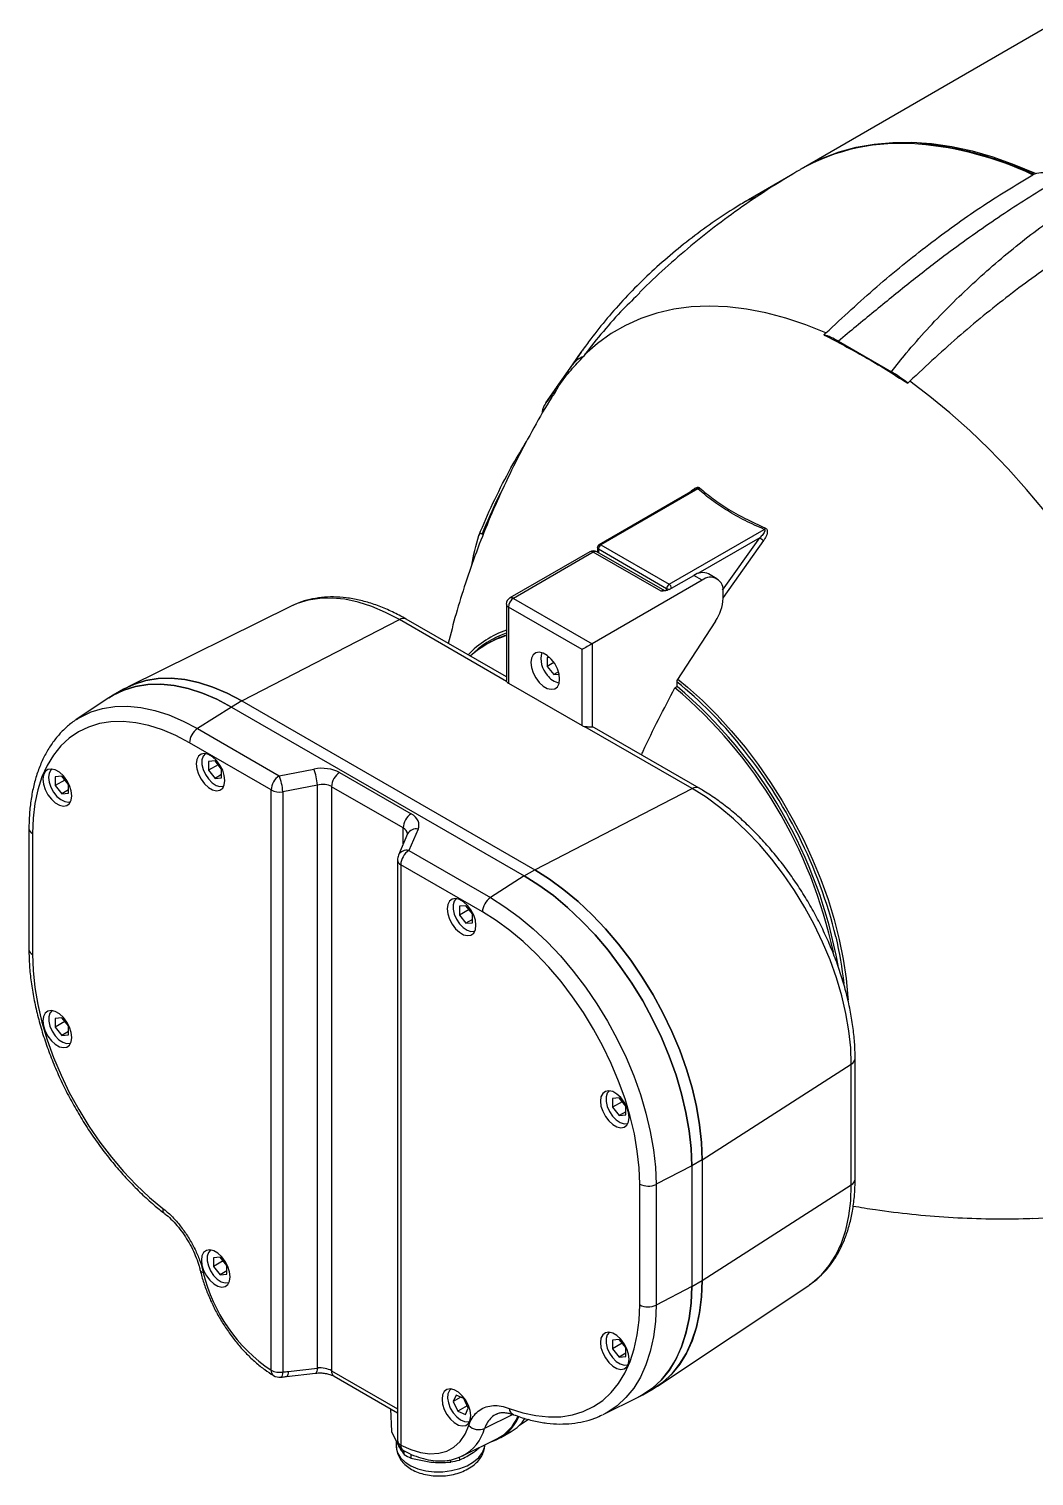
# Model space of a CAD drawing. Extents: x 6 to 132, y 2 to 97.
# Drawn here: x 5.57 to 15.97, y 5.62 to 20.6 of the extents above; entities that cross this region are included whole.
import ezdxf

# ---------------------------------------------------------------- set-up
doc = ezdxf.new("R2010")
doc.units = 0
doc.header["$MEASUREMENT"] = 0
doc.layers.add('OBJECT', color=7, linetype='CONTINUOUS')

msp = doc.modelspace()

# ---------------------------------------------------------------- linework, layer by layer
at = {"layer": 'OBJECT'}
for p, q in [((32.634, 30.159), (13.583, 19.161)), ((13.473, 19.094), (13.015, 18.83)), ((15.956, 19.088), (15.956, 19.088)), ((13.797, 17.431), (13.817, 17.45)), ((13.797, 17.429), (13.797, 17.431)), ((11.283, 17.251), (11.026, 16.887)), ((11.193, 17.119), (11.283, 17.251)), ((11.283, 17.251), (11.293, 17.266)), ((13.945, 17.365), (14.494, 17.048)), ((10.918, 16.728), (11.193, 17.119)), ((11.32, 17.227), (11.306, 17.208)), ((11.306, 17.208), (11.308, 17.207)), ((11.32, 17.227), (11.308, 17.207)), ((14.683, 16.95), (14.663, 16.929)), ((14.683, 16.95), (14.663, 16.931)), ((14.663, 16.931), (14.663, 16.929)), ((10.982, 16.818), (10.918, 16.728)), ((11.029, 16.885), (10.982, 16.818)), ((12.458, 15.828), (11.469, 15.257)), ((12.492, 15.836), (11.487, 15.256)), ((10.258, 15.369), (10.27, 15.363)), ((12.193, 14.848), (13.178, 15.417)), ((13.134, 15.331), (12.492, 14.961)), ((12.747, 14.789), (13.134, 15.331)), ((13.171, 15.301), (12.752, 14.713)), ((11.373, 15.184), (10.546, 14.707)), ((11.409, 15.181), (10.582, 14.703)), ((12.111, 14.776), (11.409, 15.181)), ((12.148, 14.779), (11.446, 15.184)), ((11.451, 15.226), (11.451, 15.182)), ((12.167, 14.803), (11.461, 15.211)), ((11.461, 15.211), (11.461, 15.175)), ((11.487, 15.256), (12.193, 14.848)), ((12.535, 14.891), (11.396, 14.233)), ((12.195, 14.794), (12.449, 14.941)), ((12.535, 14.891), (12.449, 14.941)), ((12.688, 14.906), (12.602, 14.956)), ((10.582, 14.703), (11.396, 14.233)), ((12.167, 14.784), (12.167, 14.803)), ((12.752, 14.703), (12.752, 14.766)), ((8.281, 14.622), (6.594, 13.787)), ((8.296, 14.629), (8.281, 14.622)), ((10.509, 14.643), (10.509, 13.853)), ((11.292, 14.173), (10.53, 14.613)), ((10.53, 14.613), (10.53, 13.825)), ((7.772, 13.641), (9.402, 14.483)), ((10.512, 13.841), (9.402, 14.483)), ((10.509, 13.889), (9.473, 14.487)), ((12.674, 14.466), (12.275, 13.854)), ((10.327, 14.241), (10.305, 14.228)), ((11.396, 14.233), (11.396, 13.369)), ((10.956, 14.092), (10.933, 14.09)), ((10.933, 14.09), (10.933, 13.999)), ((11.292, 13.385), (11.292, 14.173)), ((11.001, 14.038), (10.933, 13.999)), ((10.933, 13.999), (11.001, 13.914)), ((11.048, 13.941), (11.001, 13.914)), ((10.512, 13.841), (10.509, 13.853)), ((10.53, 13.825), (11.292, 13.385)), ((11.001, 13.914), (11.054, 13.919)), ((12.254, 13.777), (12.275, 13.79)), ((12.275, 13.854), (12.275, 13.79)), ((6.395, 13.672), (6.057, 13.447)), ((6.548, 13.762), (6.439, 13.699)), ((7.772, 13.641), (7.664, 13.578)), ((7.772, 13.641), (10.803, 11.891)), ((7.664, 13.578), (7.313, 13.354)), ((7.664, 13.578), (10.695, 11.829)), ((6.057, 13.447), (6.075, 13.458)), ((7.313, 13.354), (8.158, 12.867)), ((12.433, 12.733), (11.322, 13.374)), ((12.503, 12.737), (11.421, 13.362)), ((8.076, 12.719), (7.231, 13.207)), ((7.494, 13.021), (7.425, 13.015)), ((7.425, 13.015), (7.425, 12.924)), ((7.525, 12.981), (7.425, 12.924)), ((7.425, 12.924), (7.494, 12.839)), ((7.562, 12.936), (7.494, 13.021)), ((7.562, 12.845), (7.562, 12.936)), ((8.158, 12.867), (8.517, 12.936)), ((8.783, 12.901), (9.524, 12.473)), ((5.908, 12.861), (5.84, 12.855)), ((5.84, 12.855), (5.84, 12.764)), ((5.94, 12.822), (5.84, 12.764)), ((5.84, 12.764), (5.908, 12.679)), ((5.976, 12.776), (5.908, 12.861)), ((5.976, 12.685), (5.976, 12.776)), ((7.562, 12.878), (7.494, 12.839)), ((7.494, 12.839), (7.562, 12.845)), ((8.553, 12.77), (8.194, 12.701)), ((8.553, 6.735), (8.553, 12.77)), ((9.442, 12.326), (8.701, 12.753)), ((8.701, 12.753), (8.701, 6.706)), ((5.976, 12.719), (5.908, 12.679)), ((5.908, 12.679), (5.976, 12.685)), ((5.976, 12.594), (6.001, 12.601)), ((8.076, 6.712), (8.076, 12.719)), ((8.194, 12.701), (8.194, 6.694)), ((10.803, 11.891), (12.433, 12.733)), ((5.568, 12.318), (5.568, 11.068)), ((9.442, 12.16), (9.442, 12.326)), ((9.595, 12.313), (9.499, 12.092)), ((5.604, 12.268), (5.604, 11.018)), ((9.487, 12.265), (9.391, 12.044)), ((9.487, 12.265), (9.487, 12.265)), ((9.381, 11.995), (9.381, 5.988)), ((9.499, 12.092), (10.344, 11.605)), ((9.417, 11.945), (9.417, 5.938)), ((10.262, 11.457), (9.417, 11.945)), ((10.695, 11.829), (10.803, 11.891)), ((10.695, 11.829), (10.344, 11.605)), ((10.091, 11.521), (10.023, 11.515)), ((10.023, 11.515), (10.023, 11.424)), ((10.123, 11.482), (10.023, 11.424)), ((10.023, 11.424), (10.091, 11.339)), ((10.16, 11.436), (10.091, 11.521)), ((10.16, 11.345), (10.16, 11.436)), ((10.16, 11.379), (10.091, 11.339)), ((10.091, 11.339), (10.16, 11.345)), ((5.908, 10.361), (5.84, 10.355)), ((5.84, 10.355), (5.84, 10.264)), ((5.976, 10.276), (5.908, 10.361)), ((5.94, 10.322), (5.84, 10.264)), ((5.84, 10.264), (5.908, 10.179)), ((5.976, 10.219), (5.908, 10.179)), ((5.976, 10.185), (5.976, 10.276)), ((5.908, 10.179), (5.976, 10.185)), ((14.118, 8.69), (14.118, 9.94)), ((12.535, 8.891), (14.079, 9.881)), ((14.079, 8.631), (14.079, 9.881)), ((11.677, 9.531), (11.609, 9.525)), ((11.609, 9.525), (11.609, 9.434)), ((11.709, 9.491), (11.609, 9.434)), ((11.745, 9.446), (11.677, 9.531)), ((11.745, 9.355), (11.745, 9.446)), ((11.609, 9.434), (11.677, 9.349)), ((11.745, 9.388), (11.677, 9.349)), ((11.677, 9.349), (11.745, 9.355)), ((12.535, 8.891), (12.427, 8.829)), ((12.535, 8.891), (12.535, 7.641)), ((12.427, 8.829), (12.058, 8.637)), ((12.427, 8.829), (12.427, 7.579)), ((11.889, 7.389), (11.889, 8.639)), ((12.058, 8.637), (12.058, 7.387)), ((12.535, 7.641), (14.079, 8.631)), ((7.548, 7.882), (7.479, 7.876)), ((7.479, 7.876), (7.479, 7.785)), ((7.579, 7.843), (7.479, 7.785)), ((7.616, 7.798), (7.548, 7.882)), ((7.616, 7.707), (7.616, 7.798)), ((7.479, 7.785), (7.548, 7.701)), ((7.616, 7.74), (7.548, 7.701)), ((7.548, 7.701), (7.616, 7.707)), ((12.427, 7.579), (12.535, 7.641)), ((12.427, 7.579), (12.058, 7.387)), ((12.072, 6.547), (13.639, 7.591)), ((13.639, 7.591), (13.647, 7.596)), ((11.677, 7.031), (11.609, 7.025)), ((11.609, 7.025), (11.609, 6.934)), ((11.709, 6.991), (11.609, 6.934)), ((11.609, 6.934), (11.677, 6.849)), ((11.745, 6.946), (11.677, 7.031)), ((11.745, 6.855), (11.745, 6.946)), ((11.745, 6.888), (11.677, 6.849)), ((11.677, 6.849), (11.745, 6.855)), ((8.234, 6.647), (8.535, 6.682)), ((8.252, 6.7), (8.553, 6.735)), ((8.701, 6.706), (9.381, 6.313)), ((8.726, 6.65), (9.381, 6.272)), ((9.989, 6.454), (9.959, 6.387)), ((10.068, 6.421), (9.989, 6.454)), ((11.92, 6.457), (12.028, 6.52)), ((9.311, 6.313), (9.321, 6.078)), ((10.038, 6.433), (9.959, 6.387)), ((9.959, 6.387), (10.007, 6.288)), ((10.104, 6.344), (10.007, 6.288)), ((10.115, 6.321), (10.068, 6.421)), ((10.085, 6.254), (10.115, 6.321)), ((11.51, 6.253), (11.873, 6.433)), ((10.007, 6.288), (10.085, 6.254)), ((10.575, 6.255), (10.284, 6.108)), ((10.644, 6.142), (10.737, 6.204)), ((9.321, 6.078), (9.388, 5.938)), ((10.055, 5.826), (10.418, 6.005)), ((10.451, 6.015), (10.559, 6.077)), ((9.367, 5.982), (9.37, 5.918)), ((9.452, 5.839), (9.45, 5.878)), ((9.52, 5.844), (9.522, 5.803)), ((9.522, 5.803), (9.729, 5.761)), ((9.934, 5.762), (9.932, 5.786)), ((10.022, 5.813), (10.024, 5.782))]:
    msp.add_line(p, q, dxfattribs=at)
at = {"layer": 'OBJECT', "flags": 128}
for points in [[(13.566, 19.151), (13.619, 19.181), (13.782, 19.26), (13.953, 19.324), (14.131, 19.373), (14.317, 19.406), (14.509, 19.423), (14.707, 19.425), (14.91, 19.41), (15.118, 19.38), (15.329, 19.334), (15.544, 19.272), (15.762, 19.195), (15.982, 19.103)], [(13.817, 17.45), (13.608, 17.535), (13.4, 17.605), (13.196, 17.659), (12.995, 17.698), (12.799, 17.721), (12.607, 17.728), (12.421, 17.72), (12.241, 17.695), (12.067, 17.655), (11.901, 17.6), (11.743, 17.529), (11.593, 17.443), (11.452, 17.342), (11.32, 17.227)], [(17.179, 13.845), (17.048, 14.112), (16.907, 14.376), (16.757, 14.635), (16.598, 14.888), (16.432, 15.135), (16.259, 15.376), (16.079, 15.608), (15.893, 15.831), (15.701, 16.045), (15.504, 16.249), (15.304, 16.442), (15.099, 16.624), (14.892, 16.793), (14.683, 16.95)], [(9.402, 14.483), (9.258, 14.558), (9.116, 14.619), (8.975, 14.664), (8.838, 14.693), (8.706, 14.706), (8.578, 14.703), (8.457, 14.684), (8.343, 14.649), (8.296, 14.629)], [(11.06, 13.867), (11.054, 13.919), (11.037, 13.974), (11.009, 14.027), (10.973, 14.074), (10.933, 14.111), (10.89, 14.136), (10.85, 14.145), (10.814, 14.139), (10.786, 14.118), (10.769, 14.084), (10.763, 14.039), (10.769, 13.987), (10.786, 13.933), (10.814, 13.88), (10.85, 13.833), (10.89, 13.795), (10.933, 13.771), (10.973, 13.761), (11.009, 13.767), (11.037, 13.788), (11.054, 13.822), (11.06, 13.867)], [(6.395, 13.672), (6.439, 13.699), (6.551, 13.753), (6.671, 13.79), (6.798, 13.81), (6.932, 13.813), (7.072, 13.8), (7.216, 13.769), (7.363, 13.721), (7.513, 13.658), (7.664, 13.578)], [(7.664, 13.578), (7.513, 13.658), (7.363, 13.721), (7.216, 13.769), (7.072, 13.8), (6.932, 13.813), (6.798, 13.81), (6.671, 13.79), (6.551, 13.753), (6.439, 13.699), (6.395, 13.672)], [(6.548, 13.762), (6.659, 13.815), (6.779, 13.853), (6.906, 13.873), (7.04, 13.876), (7.18, 13.862), (7.324, 13.831), (7.472, 13.784), (7.621, 13.72), (7.772, 13.641)], [(7.772, 13.641), (7.621, 13.72), (7.472, 13.784), (7.324, 13.831), (7.18, 13.862), (7.04, 13.876), (6.906, 13.873), (6.779, 13.853), (6.659, 13.815), (6.548, 13.762)], [(12.283, 13.866), (12.383, 13.784), (12.538, 13.644), (12.69, 13.493), (12.837, 13.333), (12.979, 13.162), (13.115, 12.984), (13.244, 12.797), (13.365, 12.605), (13.478, 12.407), (13.583, 12.205), (13.678, 12), (13.763, 11.793), (13.838, 11.584), (13.902, 11.377), (13.955, 11.17), (13.996, 10.966), (14.026, 10.766), (14.044, 10.571), (14.045, 10.545)], [(6.075, 13.458), (6.101, 13.474), (6.212, 13.527), (6.33, 13.564), (6.456, 13.584), (6.589, 13.587), (6.727, 13.573), (6.87, 13.543), (7.016, 13.496), (7.164, 13.433), (7.313, 13.354)], [(7.231, 13.207), (7.089, 13.282), (6.949, 13.342), (6.81, 13.386), (6.675, 13.415), (6.543, 13.428), (6.417, 13.425), (6.298, 13.406), (6.185, 13.371), (6.081, 13.321), (5.985, 13.256), (5.898, 13.175), (5.822, 13.081), (5.756, 12.974), (5.702, 12.854), (5.659, 12.722), (5.629, 12.58), (5.61, 12.428), (5.604, 12.268)], [(7.596, 12.817), (7.59, 12.869), (7.573, 12.924), (7.545, 12.977), (7.509, 13.024), (7.469, 13.061), (7.426, 13.086), (7.386, 13.095), (7.35, 13.089), (7.322, 13.069), (7.305, 13.034), (7.299, 12.989), (7.305, 12.937), (7.322, 12.883), (7.35, 12.83), (7.386, 12.783), (7.426, 12.745), (7.469, 12.721), (7.509, 12.711), (7.545, 12.717), (7.573, 12.738), (7.59, 12.772), (7.596, 12.817)], [(7.394, 13.095), (7.371, 13.069), (7.359, 13.031), (7.359, 12.984), (7.371, 12.932), (7.394, 12.88), (7.425, 12.833), (7.463, 12.794), (7.504, 12.767), (7.543, 12.755), (7.579, 12.758), (7.586, 12.761)], [(6.011, 12.658), (6.005, 12.71), (5.987, 12.764), (5.959, 12.817), (5.924, 12.864), (5.883, 12.902), (5.841, 12.926), (5.8, 12.936), (5.765, 12.93), (5.737, 12.909), (5.719, 12.874), (5.713, 12.83), (5.719, 12.778), (5.737, 12.723), (5.765, 12.67), (5.8, 12.623), (5.841, 12.586), (5.883, 12.561), (5.924, 12.552), (5.959, 12.557), (5.987, 12.578), (6.005, 12.613), (6.011, 12.658)], [(5.808, 12.935), (5.795, 12.924), (5.778, 12.892), (5.772, 12.849), (5.778, 12.799), (5.795, 12.747), (5.823, 12.696), (5.858, 12.652), (5.898, 12.619), (5.938, 12.599), (5.976, 12.594)], [(14.079, 9.881), (14.073, 10.05), (14.054, 10.226), (14.023, 10.406), (13.98, 10.589), (13.925, 10.774), (13.859, 10.959), (13.781, 11.144), (13.694, 11.326), (13.597, 11.504), (13.491, 11.677), (13.377, 11.844), (13.256, 12.003), (13.128, 12.153), (12.996, 12.293), (12.859, 12.422), (12.719, 12.539), (12.576, 12.643), (12.433, 12.733)], [(10.803, 11.891), (10.954, 11.796), (11.104, 11.687), (11.251, 11.564), (11.396, 11.428), (11.535, 11.281), (11.669, 11.123), (11.797, 10.956), (11.916, 10.78), (12.028, 10.598), (12.13, 10.411), (12.222, 10.219), (12.303, 10.025), (12.373, 9.83), (12.431, 9.636), (12.476, 9.443), (12.509, 9.254), (12.529, 9.069), (12.535, 8.891)], [(12.535, 8.891), (12.529, 9.069), (12.509, 9.254), (12.476, 9.443), (12.431, 9.636), (12.373, 9.83), (12.303, 10.025), (12.222, 10.219), (12.13, 10.411), (12.028, 10.598), (11.916, 10.78), (11.797, 10.956), (11.669, 11.123), (11.535, 11.281), (11.396, 11.428), (11.251, 11.564), (11.104, 11.687), (10.954, 11.796), (10.803, 11.891)], [(10.695, 11.829), (10.846, 11.734), (10.996, 11.625), (11.143, 11.502), (11.287, 11.366), (11.427, 11.219), (11.561, 11.061), (11.688, 10.893), (11.808, 10.718), (11.92, 10.536), (12.022, 10.348), (12.114, 10.157), (12.195, 9.963), (12.265, 9.768), (12.322, 9.573), (12.368, 9.38), (12.401, 9.191), (12.42, 9.007), (12.427, 8.829)], [(12.427, 8.829), (12.42, 9.007), (12.401, 9.191), (12.368, 9.38), (12.322, 9.573), (12.265, 9.768), (12.195, 9.963), (12.114, 10.157), (12.022, 10.348), (11.92, 10.536), (11.808, 10.718), (11.688, 10.893), (11.561, 11.061), (11.427, 11.219), (11.287, 11.366), (11.143, 11.502), (10.996, 11.625), (10.846, 11.734), (10.695, 11.829)], [(10.194, 11.318), (10.188, 11.37), (10.171, 11.424), (10.143, 11.477), (10.107, 11.524), (10.067, 11.561), (10.024, 11.586), (9.984, 11.596), (9.948, 11.59), (9.92, 11.569), (9.903, 11.534), (9.897, 11.489), (9.903, 11.438), (9.92, 11.383), (9.948, 11.33), (9.984, 11.283), (10.024, 11.246), (10.067, 11.221), (10.107, 11.212), (10.143, 11.217), (10.171, 11.238), (10.188, 11.273), (10.194, 11.318)], [(9.991, 11.595), (9.969, 11.569), (9.957, 11.531), (9.957, 11.484), (9.969, 11.433), (9.992, 11.381), (10.023, 11.333), (10.061, 11.294), (10.102, 11.267), (10.141, 11.255), (10.177, 11.258), (10.184, 11.261)], [(10.344, 11.605), (10.493, 11.511), (10.642, 11.403), (10.788, 11.281), (10.93, 11.147), (11.068, 11.001), (11.201, 10.845), (11.327, 10.679), (11.445, 10.506), (11.556, 10.326), (11.657, 10.14), (11.748, 9.951), (11.828, 9.759), (11.897, 9.566), (11.954, 9.373), (11.999, 9.183), (12.032, 8.995), (12.051, 8.813), (12.058, 8.637)], [(11.889, 8.639), (11.883, 8.807), (11.864, 8.98), (11.834, 9.158), (11.791, 9.339), (11.737, 9.521), (11.671, 9.705), (11.595, 9.887), (11.508, 10.067), (11.412, 10.243), (11.308, 10.414), (11.195, 10.579), (11.076, 10.736), (10.95, 10.884), (10.818, 11.023), (10.683, 11.15), (10.545, 11.266), (10.404, 11.368), (10.262, 11.457)], [(5.604, 11.018), (5.61, 10.85), (5.629, 10.676), (5.66, 10.498), (5.703, 10.317), (5.757, 10.133), (5.823, 9.95), (5.9, 9.767), (5.986, 9.587), (6.083, 9.41), (6.188, 9.239), (6.301, 9.074), (6.421, 8.917), (6.547, 8.768), (6.679, 8.63), (6.815, 8.502), (6.954, 8.387)], [(6.011, 10.158), (6.005, 10.21), (5.987, 10.264), (5.959, 10.317), (5.924, 10.364), (5.883, 10.402), (5.841, 10.426), (5.8, 10.436), (5.765, 10.43), (5.737, 10.409), (5.719, 10.374), (5.713, 10.33), (5.719, 10.278), (5.737, 10.223), (5.765, 10.17), (5.8, 10.123), (5.841, 10.086), (5.883, 10.061), (5.924, 10.052), (5.959, 10.057), (5.987, 10.078), (6.005, 10.113), (6.011, 10.158)], [(5.808, 10.435), (5.785, 10.409), (5.773, 10.372), (5.773, 10.325), (5.785, 10.273), (5.808, 10.221), (5.84, 10.173), (5.878, 10.134), (5.918, 10.107), (5.958, 10.095), (5.993, 10.098), (6.001, 10.101)], [(15.953, 8.284), (16.077, 8.291), (16.257, 8.315), (16.43, 8.355), (16.596, 8.41), (16.754, 8.481), (16.904, 8.566), (17.045, 8.667), (17.177, 8.782), (17.298, 8.911), (17.41, 9.053), (17.511, 9.209), (17.601, 9.378), (17.68, 9.558), (17.748, 9.751), (17.789, 9.895)], [(11.78, 9.327), (11.774, 9.379), (11.756, 9.434), (11.728, 9.487), (11.693, 9.534), (11.652, 9.571), (11.61, 9.596), (11.569, 9.605), (11.534, 9.599), (11.506, 9.578), (11.488, 9.544), (11.482, 9.499), (11.488, 9.447), (11.506, 9.393), (11.534, 9.34), (11.569, 9.293), (11.61, 9.255), (11.652, 9.231), (11.693, 9.221), (11.728, 9.227), (11.756, 9.248), (11.774, 9.282), (11.78, 9.327)], [(11.577, 9.605), (11.554, 9.579), (11.542, 9.541), (11.542, 9.494), (11.554, 9.442), (11.577, 9.39), (11.609, 9.343), (11.647, 9.304), (11.687, 9.277), (11.727, 9.264), (11.762, 9.268), (11.77, 9.271)], [(13.647, 7.596), (13.679, 7.619), (13.77, 7.7), (13.85, 7.795), (13.919, 7.905), (13.976, 8.028), (14.021, 8.163), (14.053, 8.309), (14.073, 8.466), (14.079, 8.631)], [(7.65, 7.679), (7.644, 7.731), (7.627, 7.785), (7.599, 7.838), (7.563, 7.886), (7.523, 7.923), (7.48, 7.947), (7.44, 7.957), (7.404, 7.951), (7.376, 7.93), (7.359, 7.896), (7.353, 7.851), (7.359, 7.799), (7.376, 7.744), (7.404, 7.691), (7.44, 7.644), (7.48, 7.607), (7.523, 7.583), (7.563, 7.573), (7.599, 7.579), (7.627, 7.6), (7.644, 7.634), (7.65, 7.679)], [(7.448, 7.956), (7.425, 7.931), (7.413, 7.893), (7.413, 7.846), (7.425, 7.794), (7.448, 7.742), (7.479, 7.694), (7.517, 7.655), (7.558, 7.629), (7.598, 7.616), (7.633, 7.619), (7.64, 7.622)], [(12.535, 7.641), (12.529, 7.471), (12.509, 7.309), (12.476, 7.158), (12.431, 7.018), (12.373, 6.89), (12.304, 6.776), (12.223, 6.675), (12.131, 6.59), (12.029, 6.52), (12.028, 6.52)], [(12.028, 6.52), (12.128, 6.588), (12.221, 6.673), (12.302, 6.774), (12.372, 6.888), (12.43, 7.016), (12.476, 7.157), (12.509, 7.308), (12.529, 7.47), (12.535, 7.641)], [(12.427, 7.579), (12.42, 7.408), (12.4, 7.246), (12.368, 7.094), (12.322, 6.954), (12.264, 6.826), (12.194, 6.711), (12.112, 6.611), (12.02, 6.526), (11.917, 6.456), (11.873, 6.433)], [(11.873, 6.433), (11.921, 6.458), (12.022, 6.528), (12.114, 6.613), (12.195, 6.713), (12.265, 6.828), (12.323, 6.955), (12.368, 7.096), (12.401, 7.247), (12.42, 7.408), (12.427, 7.579)], [(10.539, 6.317), (10.678, 6.272), (10.814, 6.242), (10.946, 6.229), (11.072, 6.231), (11.192, 6.25), (11.305, 6.284), (11.41, 6.335), (11.507, 6.4), (11.593, 6.48), (11.67, 6.574), (11.736, 6.682), (11.79, 6.802), (11.833, 6.934), (11.864, 7.077), (11.883, 7.229), (11.889, 7.389)], [(12.058, 7.387), (12.051, 7.218), (12.031, 7.057), (11.999, 6.907), (11.954, 6.768), (11.896, 6.642), (11.827, 6.528), (11.746, 6.429), (11.655, 6.345), (11.554, 6.276), (11.506, 6.251)], [(11.78, 6.827), (11.774, 6.879), (11.756, 6.934), (11.728, 6.987), (11.693, 7.034), (11.652, 7.071), (11.61, 7.096), (11.569, 7.105), (11.534, 7.099), (11.506, 7.078), (11.488, 7.044), (11.482, 6.999), (11.488, 6.947), (11.506, 6.893), (11.534, 6.84), (11.569, 6.793), (11.61, 6.755), (11.652, 6.731), (11.693, 6.721), (11.728, 6.727), (11.756, 6.748), (11.774, 6.782), (11.78, 6.827)], [(11.577, 7.105), (11.554, 7.079), (11.542, 7.041), (11.542, 6.994), (11.554, 6.942), (11.577, 6.89), (11.609, 6.843), (11.647, 6.804), (11.687, 6.777), (11.727, 6.764), (11.762, 6.768), (11.77, 6.771)], [(8.194, 6.694), (8.192, 6.675), (8.189, 6.66), (8.185, 6.649), (8.18, 6.642), (8.175, 6.64)], [(8.252, 6.7), (8.25, 6.682), (8.247, 6.667), (8.244, 6.656), (8.239, 6.649), (8.234, 6.647)], [(8.553, 6.735), (8.551, 6.717), (8.549, 6.702), (8.545, 6.691), (8.54, 6.684), (8.535, 6.682)], [(10.14, 6.242), (10.134, 6.294), (10.117, 6.348), (10.089, 6.401), (10.053, 6.448), (10.013, 6.485), (9.97, 6.51), (9.93, 6.52), (9.894, 6.514), (9.866, 6.493), (9.849, 6.458), (9.843, 6.414), (9.849, 6.362), (9.866, 6.307), (9.894, 6.254), (9.93, 6.207), (9.97, 6.17), (10.013, 6.145), (10.053, 6.136), (10.089, 6.141), (10.117, 6.162), (10.134, 6.197), (10.14, 6.242)], [(9.937, 6.519), (9.921, 6.503), (9.905, 6.469), (9.901, 6.424), (9.909, 6.373), (9.929, 6.321), (9.958, 6.271), (9.995, 6.229), (10.035, 6.198), (10.075, 6.181), (10.112, 6.179), (10.13, 6.185)], [(9.417, 5.938), (9.52, 5.89), (9.621, 5.859), (9.718, 5.846), (9.809, 5.852), (9.892, 5.876), (9.966, 5.917), (10.03, 5.976), (10.081, 6.05), (10.12, 6.139)], [(9.37, 5.918), (9.37, 5.911), (9.384, 5.858), (9.414, 5.807), (9.461, 5.762), (9.522, 5.723), (9.594, 5.693), (9.676, 5.672), (9.763, 5.662), (9.853, 5.662), (9.942, 5.673), (10.026, 5.694), (10.103, 5.724), (10.17, 5.763), (10.223, 5.809), (10.261, 5.859), (10.283, 5.913), (10.287, 5.941)]]:
    msp.add_lwpolyline(points, dxfattribs=at)
at = {"layer": 'OBJECT'}
for centre, radius, start, end in [((14.586, 17.301), 2.112, 84.8718, 119.3976), ((14.486, 15.968), 3.449, 64.7781, 85.1935), ((13.12, 18.645), 0.212, 99.5829, 119.82), ((12.474, 15.88), 0.0478, 291.3766, 316.1656), ((13.144, 15.456), 0.0519, 309.9466, 330.6792), ((13.265, 15.457), 0.182, 223.803, 239.0478), ((11.409, 15.121), 0.0735, 60.0027, 119.9973), ((11.388, 15.151), 0.037, 54.3837, 114.306), ((11.431, 15.151), 0.037, 65.6943, 125.6163), ((11.487, 15.226), 0.0367, 119.9973, 180), ((11.469, 15.227), 0.0185, 185.6949, 245.6258), ((11.518, 15.208), 0.0565, 122.6054, 177.3946), ((11.477, 15.241), 0.0185, 54.3822, 114.3084), ((12.224, 14.801), 0.0565, 122.6054, 177.3946), ((12.162, 14.8), 0.0574, 8.0312, 57.1157), ((12.538, 14.815), 0.154, 65.693, 125.6175), ((12.62, 14.787), 0.134, 350.7859, 129.2033), ((10.582, 14.643), 0.0735, 119.9973, 180), ((10.643, 14.608), 0.113, 122.6056, 177.3944), ((10.561, 14.673), 0.037, 54.3837, 114.306), ((12.132, 14.748), 0.0352, 63.7718, 127.2608), ((12.193, 14.853), 0.0562, 242.6493, 277.5927), ((12.298, 14.721), 0.454, 325.7886, 357.7727), ((10.546, 14.647), 0.037, 185.6942, 245.6256), ((9.441, 14.421), 0.0735, 64.7169, 122.517), ((10.86, 13.398), 1.038, 109.7535, 136.0617), ((10.859, 13.378), 1.027, 109.9487, 134.9234), ((10.815, 13.344), 1.02, 107.4769, 131.823), ((10.837, 13.356), 1.021, 108.7492, 119.9755), ((11.112, 14.075), 0.245, 164.3445, 222.9303), ((11.083, 14.007), 0.18, 213.412, 261.4457), ((9.552, 10.467), 4.333, 38.7816, 51.0665), ((9.108, 10.037), 4.911, 10.1547, 49.8332), ((9.066, 10.009), 4.936, 12.0414, 49.7697), ((7.42, 13.198), 0.19, 124.4667, 177.2658), ((11.394, 13.316), 0.054, 60.236, 87.647), ((8.989, 9.973), 5.081, 13.9416, 39.1417), ((8.013, 12.739), 0.541, 3.3297, 21.3605), ((8.89, 12.744), 0.19, 124.4664, 177.266), ((8.265, 12.71), 0.19, 124.4667, 177.2658), ((7.655, 12.67), 0.541, 3.33, 21.3601), ((12.472, 12.671), 0.0735, 64.6725, 122.5208), ((8.162, 12.886), 0.188, 242.6424, 279.7714), ((9.631, 12.317), 0.19, 124.4664, 177.266), ((5.629, 12.323), 0.0607, 185.2435, 246.1153), ((9.574, 12.217), 0.0991, 77.5768, 150.7735), ((9.504, 11.995), 0.122, 156.4801, 180), ((9.443, 12.002), 0.0619, 185.8456, 245.4751), ((9.478, 11.996), 0.0991, 77.5768, 150.7733), ((9.606, 11.936), 0.19, 124.4667, 177.2658), ((10.451, 11.448), 0.19, 124.4667, 177.2658), ((10.191, 10.306), 3.835, 6.1141, 13.4387), ((5.627, 11.072), 0.0591, 184.2521, 247.0538), ((14.045, 9.946), 0.0734, 297.4717, 355.3253), ((14.045, 8.696), 0.0735, 297.4748, 355.282), ((11.976, 8.808), 0.19, 242.7383, 295.5295), ((6.999, 8.373), 0.047, 162.9788, 224.6122), ((7.374, 7.761), 0.0361, 204.3209, 269.2815), ((9.017, 8.115), 1.69, 193.3541, 236.1558), ((11.976, 7.558), 0.19, 242.7383, 295.5295), ((8.134, 6.704), 0.0582, 172.1847, 233.2604), ((8.162, 6.879), 0.188, 242.6424, 279.7714), ((8.163, 6.762), 0.122, 238.6523, 275.9737), ((8.759, 6.699), 0.0591, 172.9525, 235.7351), ((10.614, 6.32), 0.0747, 182.4887, 245.2124), ((10.223, 6.406), 0.451, 287.2881, 337.3903), ((10.21, 6.409), 0.454, 297.2789, 337.1492), ((10.337, 6.455), 0.438, 300.441, 326.2736), ((9.841, 6.233), 0.46, 297.9628, 344.2354), ((10.226, 6.249), 0.152, 226.0756, 292.6041), ((9.504, 5.988), 0.122, 180, 241.3908), ((9.443, 5.994), 0.0619, 185.8456, 245.4751), ((9.478, 5.932), 0.0616, 174.6413, 237.1994), ((9.71, 6.252), 0.487, 237.999, 247.3357), ((9.808, 6.521), 0.769, 279.3646, 286.2458)]:
    msp.add_arc(centre, radius, start, end, dxfattribs=at)
for centre, major_axis, ratio, start_param, end_param in [((11.344, 14.203), (0.0735, 0.0424), 0.00007, 0.785358, 2.356154), ((10.582, 13.852), (0.0735, -0.0032), 0.546315, 3.479237, 3.950564), ((11.344, 13.412), (0.0735, -0.0032), 0.546315, 3.950564, 4.42189), ((8.588, 12.776), (0.275, 0.013), 0.606667, 0.756333, 1.803531), ((8.593, 12.679), (0.153, 0.014), 0.628661, 0.72866, 1.775857), ((9.329, 12.349), (0.275, 0.013), 0.606667, 5.992321, 7.039519), ((9.333, 12.251), (0.153, 0.014), 0.628661, 0.006798, 0.72866), ((8.442, 7.611), (2.096, 0.392), 0.409103, 4.517757, 4.545194), ((8.593, 6.656), (0.153, -0.011), 0.520698, 0.824348, 1.871545)]:
    msp.add_ellipse(centre, major_axis=major_axis, ratio=ratio, start_param=start_param, end_param=end_param, dxfattribs=at)
for points, knots in [([(15.969, 19.092), (15.944, 19.103), (15.849, 19.146), (15.687, 19.209), (15.482, 19.278), (15.28, 19.333), (15.081, 19.374), (14.917, 19.399), (14.821, 19.404), (14.788, 19.406)], [0, 0, 0, 0, 0.062585, 0.232788, 0.402997, 0.573178, 0.743313, 0.913381, 1, 1, 1, 1]), ([(13.55, 19.14), (13.46, 19.087), (13.268, 18.973), (12.983, 18.783), (12.695, 18.574), (12.418, 18.353), (12.151, 18.122), (11.976, 17.958), (11.89, 17.872), (11.887, 17.869)], [0, 0, 0, 0, 0.149181, 0.319188, 0.488658, 0.657551, 0.825824, 0.993429, 1, 1, 1, 1]), ([(13.817, 17.45), (13.991, 17.612), (14.341, 17.938), (14.876, 18.369), (15.415, 18.76), (15.775, 18.978), (15.956, 19.088)], [0, 0, 0, 0, 0.2511, 0.5038, 0.751137, 1, 1, 1, 1]), ([(16.243, 19.048), (16.192, 19.018), (15.967, 18.886), (15.565, 18.627), (15.093, 18.289), (14.676, 17.966), (14.314, 17.671), (14.068, 17.467), (13.945, 17.365)], [0, 0, 0, 0, 0.0672975, 0.2970487, 0.5267956, 0.6845076, 0.8423459, 1, 1, 1, 1]), ([(16.243, 19.048), (16.216, 19.062), (16.162, 19.09), (16.094, 19.105), (16.023, 19.11), (15.983, 19.097), (15.956, 19.088)], [0, 0, 0, 0, 0.255303, 0.519951, 0.668305, 1, 1, 1, 1]), ([(14.494, 17.048), (14.545, 17.112), (14.73, 17.347), (15.077, 17.722), (15.543, 18.155), (16.029, 18.548), (16.365, 18.77), (16.533, 18.881)], [0, 0, 0, 0, 0.085075, 0.310548, 0.536056, 0.768026, 1, 1, 1, 1]), ([(12.984, 18.811), (12.941, 18.785), (12.812, 18.708), (12.607, 18.569), (12.371, 18.393), (12.147, 18.207), (11.935, 18.014), (11.737, 17.813), (11.552, 17.604), (11.404, 17.421), (11.323, 17.307), (11.294, 17.266)], [0, 0, 0, 0, 0.062371, 0.188031, 0.313378, 0.438156, 0.561639, 0.685636, 0.80882, 0.931552, 1, 1, 1, 1]), ([(13.016, 18.828), (13.013, 18.827), (13.001, 18.824), (12.991, 18.816), (12.983, 18.81)], [0, 0, 0, 0, 0.213615, 1, 1, 1, 1]), ([(13.076, 18.842), (13.057, 18.839), (13.023, 18.835), (12.996, 18.818), (12.984, 18.811)], [0, 0, 0, 0, 0.584937, 1, 1, 1, 1]), ([(13.079, 18.844), (13.075, 18.844), (13.058, 18.843), (13.042, 18.837), (13.03, 18.832)], [0, 0, 0, 0, 0.22851, 1, 1, 1, 1]), ([(16.822, 18.588), (16.642, 18.479), (16.282, 18.26), (15.744, 17.87), (15.208, 17.439), (14.858, 17.113), (14.683, 16.95)], [0, 0, 0, 0, 0.247337, 0.4962, 0.7473, 1, 1, 1, 1]), ([(11.892, 17.864), (11.833, 17.809), (11.624, 17.612), (11.447, 17.388), (11.32, 17.227)], [0, 0, 0, 0, 0.280902, 1, 1, 1, 1]), ([(13.945, 17.365), (13.919, 17.379), (13.865, 17.408), (13.82, 17.423), (13.797, 17.431)], [0, 0, 0, 0, 0.49156, 1, 1, 1, 1]), ([(13.797, 17.429), (13.937, 17.356), (14.147, 17.247), (14.439, 17.073), (14.589, 16.977), (14.663, 16.929)], [0, 0, 0, 0, 0.496895, 0.748447, 1, 1, 1, 1]), ([(10.997, 16.802), (11.018, 16.841), (11.069, 16.935), (11.177, 17.068), (11.264, 17.16), (11.308, 17.207)], [0, 0, 0, 0, 0.256756, 0.628378, 1, 1, 1, 1]), ([(11.306, 17.208), (11.284, 17.197), (11.238, 17.174), (11.208, 17.138), (11.193, 17.119)], [0, 0, 0, 0, 0.491564, 1, 1, 1, 1]), ([(14.663, 16.931), (14.635, 16.953), (14.577, 16.997), (14.522, 17.031), (14.494, 17.048)], [0, 0, 0, 0, 0.491563, 1, 1, 1, 1]), ([(10.991, 16.806), (10.987, 16.799), (10.917, 16.689), (10.793, 16.471), (10.622, 16.152), (10.466, 15.83), (10.324, 15.507), (10.197, 15.184), (10.085, 14.863), (9.987, 14.547), (9.933, 14.338), (9.907, 14.236)], [0, 0, 0, 0, 0.008601, 0.137431, 0.265242, 0.391933, 0.517394, 0.641499, 0.764109, 0.885071, 1, 1, 1, 1]), ([(10.918, 16.728), (10.906, 16.708), (10.885, 16.674), (10.879, 16.631), (10.877, 16.612)], [0, 0, 0, 0, 0.569783, 1, 1, 1, 1]), ([(10.225, 15.355), (10.237, 15.383), (10.293, 15.522), (10.407, 15.769), (10.559, 16.065), (10.671, 16.25), (10.718, 16.327)], [0, 0, 0, 0, 0.08676, 0.42133, 0.756324, 1, 1, 1, 1]), ([(10.474, 15.841), (10.457, 15.809), (10.375, 15.653), (10.31, 15.494), (10.258, 15.369)], [0, 0, 0, 0, 0.20994, 1, 1, 1, 1]), ([(12.415, 15.803), (12.423, 15.813), (12.437, 15.829), (12.461, 15.844), (12.479, 15.852), (12.495, 15.854), (12.504, 15.851), (12.508, 15.848), (12.509, 15.847)], [0, 0, 0, 0, 0.3229945, 0.5133449, 0.7047294, 0.8301776, 0.9563369, 1, 1, 1, 1]), ([(12.458, 15.828), (12.459, 15.829), (12.465, 15.832), (12.473, 15.836), (12.481, 15.838), (12.485, 15.839), (12.488, 15.838), (12.491, 15.837), (12.492, 15.836), (12.492, 15.836)], [0, 0, 0, 0, 0.093495, 0.506534, 0.643686, 0.732201, 0.837386, 0.930287, 1, 1, 1, 1]), ([(13.178, 15.417), (13.111, 15.446), (12.976, 15.506), (12.796, 15.608), (12.632, 15.717), (12.539, 15.796), (12.492, 15.836)], [0, 0, 0, 0, 0.25249, 0.507165, 0.752593, 1, 1, 1, 1]), ([(12.509, 15.847), (12.555, 15.808), (12.647, 15.73), (12.785, 15.638), (12.96, 15.535), (13.093, 15.475), (13.19, 15.431)], [0, 0, 0, 0, 0.245476, 0.49291, 0.630164, 1, 1, 1, 1]), ([(13.19, 15.431), (13.194, 15.429), (13.201, 15.424), (13.209, 15.411), (13.211, 15.389), (13.203, 15.353), (13.187, 15.322), (13.173, 15.304), (13.171, 15.301)], [0, 0, 0, 0, 0.098288, 0.196286, 0.331362, 0.552753, 0.936908, 1, 1, 1, 1]), ([(10.15, 15.041), (10.15, 15.043), (10.167, 15.145), (10.196, 15.251), (10.225, 15.355)], [0, 0, 0, 0, 0.016436, 1, 1, 1, 1]), ([(10.258, 15.369), (10.255, 15.371), (10.249, 15.374), (10.239, 15.373), (10.232, 15.368), (10.227, 15.362), (10.226, 15.357), (10.225, 15.355)], [0, 0, 0, 0, 0.255584, 0.469093, 0.683648, 0.873579, 1, 1, 1, 1]), ([(13.178, 15.417), (13.179, 15.416), (13.181, 15.415), (13.183, 15.413), (13.185, 15.409), (13.185, 15.403), (13.181, 15.391), (13.167, 15.367), (13.149, 15.346), (13.135, 15.333), (13.134, 15.331)], [0, 0, 0, 0, 0.034811, 0.065825, 0.103679, 0.139411, 0.261341, 0.49243, 0.927308, 1, 1, 1, 1]), ([(9.473, 14.487), (9.448, 14.501), (9.378, 14.54), (9.262, 14.596), (9.124, 14.648), (8.987, 14.687), (8.852, 14.711), (8.721, 14.72), (8.595, 14.714), (8.474, 14.693), (8.375, 14.665), (8.319, 14.638), (8.299, 14.628)], [0, 0, 0, 0, 0.059083, 0.170734, 0.282452, 0.393974, 0.505033, 0.6153, 0.724448, 0.832251, 0.938686, 1, 1, 1, 1]), ([(12.195, 14.794), (12.188, 14.791), (12.166, 14.781), (12.135, 14.778), (12.114, 14.776), (12.111, 14.776), (12.111, 14.776)], [0, 0, 0, 0, 0.283117, 0.90121, 0.995869, 1, 1, 1, 1]), ([(11.907, 13.082), (11.913, 13.095), (12.019, 13.329), (12.14, 13.56), (12.254, 13.777)], [0, 0, 0, 0, 0.055205, 1, 1, 1, 1]), ([(6.077, 13.458), (6.067, 13.452), (6.024, 13.427), (5.955, 13.37), (5.871, 13.286), (5.797, 13.189), (5.732, 13.082), (5.678, 12.963), (5.634, 12.834), (5.601, 12.696), (5.579, 12.549), (5.569, 12.422), (5.568, 12.343), (5.568, 12.318)], [0, 0, 0, 0, 0.029453, 0.129242, 0.229159, 0.329622, 0.430922, 0.533176, 0.636335, 0.740235, 0.844662, 0.949408, 1, 1, 1, 1]), ([(11.396, 13.369), (11.391, 13.37), (11.379, 13.37), (11.356, 13.37), (11.336, 13.372), (11.325, 13.374), (11.322, 13.374)], [0, 0, 0, 0, 0.293197, 0.587268, 0.865239, 1, 1, 1, 1]), ([(14.118, 9.94), (14.118, 9.968), (14.117, 10.05), (14.107, 10.188), (14.084, 10.355), (14.051, 10.525), (14.006, 10.698), (13.952, 10.87), (13.888, 11.043), (13.814, 11.214), (13.732, 11.382), (13.641, 11.547), (13.542, 11.708), (13.436, 11.862), (13.324, 12.01), (13.206, 12.151), (13.083, 12.283), (12.955, 12.406), (12.824, 12.518), (12.69, 12.62), (12.582, 12.691), (12.52, 12.728), (12.503, 12.737)], [0, 0, 0, 0, 0.028173, 0.081285, 0.134351, 0.187364, 0.240316, 0.293209, 0.346052, 0.398855, 0.45163, 0.50439, 0.55715, 0.609921, 0.662714, 0.715545, 0.768427, 0.821373, 0.874396, 0.927504, 0.9807, 1, 1, 1, 1]), ([(5.568, 11.068), (5.568, 11.039), (5.569, 10.957), (5.579, 10.817), (5.602, 10.647), (5.635, 10.474), (5.679, 10.299), (5.733, 10.123), (5.797, 9.947), (5.87, 9.772), (5.953, 9.599), (6.044, 9.43), (6.142, 9.265), (6.248, 9.106), (6.361, 8.953), (6.479, 8.807), (6.603, 8.669), (6.731, 8.54), (6.852, 8.43), (6.931, 8.367), (6.965, 8.34)], [0, 0, 0, 0, 0.03072, 0.088765, 0.146774, 0.204738, 0.262651, 0.320514, 0.378334, 0.43612, 0.493881, 0.551627, 0.609371, 0.66712, 0.724885, 0.782677, 0.840506, 0.898384, 0.956321, 1, 1, 1, 1]), ([(13.647, 7.598), (13.656, 7.604), (13.699, 7.631), (13.765, 7.691), (13.846, 7.777), (13.916, 7.876), (13.977, 7.986), (14.027, 8.107), (14.067, 8.238), (14.096, 8.377), (14.114, 8.523), (14.118, 8.629), (14.118, 8.684), (14.118, 8.69)], [0, 0, 0, 0, 0.030674, 0.134261, 0.238157, 0.342867, 0.448722, 0.555835, 0.664111, 0.773316, 0.88316, 0.987965, 1, 1, 1, 1]), ([(14.098, 8.412), (14.175, 8.399), (14.375, 8.365), (14.704, 8.326), (15.085, 8.294), (15.47, 8.279), (15.759, 8.277), (15.92, 8.284), (15.951, 8.285)], [0, 0, 0, 0, 0.127003, 0.331137, 0.536522, 0.742919, 0.950119, 1, 1, 1, 1]), ([(6.954, 8.387), (6.969, 8.375), (7.014, 8.339), (7.085, 8.267), (7.165, 8.17), (7.235, 8.063), (7.295, 7.951), (7.342, 7.837), (7.363, 7.762), (7.373, 7.725)], [0, 0, 0, 0, 0.079852, 0.235106, 0.390365, 0.545768, 0.701172, 0.850586, 1, 1, 1, 1]), ([(6.965, 8.34), (6.968, 8.338), (6.994, 8.318), (7.039, 8.278), (7.101, 8.211), (7.16, 8.136), (7.214, 8.053), (7.262, 7.967), (7.3, 7.877), (7.326, 7.803), (7.337, 7.76), (7.34, 7.746)], [0, 0, 0, 0, 0.021234, 0.145469, 0.276231, 0.40794, 0.5403, 0.672796, 0.805046, 0.937139, 1, 1, 1, 1]), ([(7.341, 7.746), (7.346, 7.724), (7.362, 7.661), (7.397, 7.556), (7.447, 7.433), (7.507, 7.312), (7.575, 7.195), (7.65, 7.083), (7.732, 6.978), (7.82, 6.881), (7.912, 6.793), (8.006, 6.718), (8.069, 6.677), (8.099, 6.657)], [0, 0, 0, 0, 0.050891, 0.146617, 0.242187, 0.337641, 0.433051, 0.528493, 0.624024, 0.719723, 0.815673, 0.911943, 1, 1, 1, 1]), ([(8.175, 6.64), (8.18, 6.641), (8.2, 6.643), (8.219, 6.645), (8.234, 6.647)], [0, 0, 0, 0, 0.249815, 1, 1, 1, 1]), ([(8.535, 6.682), (8.543, 6.682), (8.568, 6.685), (8.611, 6.684), (8.659, 6.676), (8.7, 6.664), (8.718, 6.654), (8.726, 6.65)], [0, 0, 0, 0, 0.118334, 0.351309, 0.585472, 0.815316, 1, 1, 1, 1]), ([(10.12, 6.139), (10.125, 6.153), (10.14, 6.194), (10.176, 6.251), (10.231, 6.303), (10.298, 6.336), (10.373, 6.349), (10.454, 6.344), (10.511, 6.326), (10.539, 6.317)], [0, 0, 0, 0, 0.0798525, 0.2351057, 0.390365, 0.5457682, 0.7011713, 0.8505854, 1, 1, 1, 1]), ([(10.408, 6.257), (10.398, 6.253), (10.369, 6.24), (10.332, 6.202), (10.301, 6.154), (10.289, 6.12), (10.284, 6.108)], [0, 0, 0, 0, 0.16897, 0.499428, 0.829871, 1, 1, 1, 1]), ([(10.407, 6.258), (10.414, 6.261), (10.431, 6.27), (10.465, 6.275), (10.513, 6.272), (10.551, 6.264), (10.579, 6.254), (10.584, 6.252)], [0, 0, 0, 0, 0.170942, 0.435561, 0.679762, 0.939658, 1, 1, 1, 1]), ([(10.583, 6.252), (10.607, 6.244), (10.678, 6.218), (10.794, 6.186), (10.929, 6.162), (11.061, 6.153), (11.188, 6.159), (11.309, 6.179), (11.416, 6.209), (11.478, 6.239), (11.505, 6.252)], [0, 0, 0, 0, 0.074036, 0.213375, 0.352416, 0.490707, 0.627926, 0.763831, 0.898366, 1, 1, 1, 1]), ([(9.371, 5.92), (9.371, 5.916), (9.369, 5.892), (9.382, 5.849), (9.407, 5.794), (9.447, 5.745), (9.498, 5.703), (9.56, 5.667), (9.632, 5.64), (9.711, 5.623), (9.795, 5.616), (9.879, 5.619), (9.962, 5.632), (10.041, 5.656), (10.114, 5.689), (10.175, 5.731), (10.225, 5.779), (10.259, 5.831), (10.282, 5.885), (10.285, 5.923), (10.286, 5.94)], [0, 0, 0, 0, 0.010512, 0.064771, 0.118368, 0.172966, 0.229878, 0.289396, 0.350696, 0.412522, 0.474247, 0.535905, 0.597739, 0.659974, 0.722925, 0.786788, 0.844465, 0.899687, 0.952656, 1, 1, 1, 1]), ([(9.388, 5.938), (9.394, 5.926), (9.416, 5.887), (9.437, 5.859), (9.452, 5.839)], [0, 0, 0, 0, 0.292817, 1, 1, 1, 1]), ([(9.445, 5.88), (9.463, 5.871), (9.514, 5.844), (9.6, 5.81), (9.701, 5.783), (9.8, 5.771), (9.895, 5.775), (9.982, 5.793), (10.033, 5.817), (10.057, 5.828)], [0, 0, 0, 0, 0.084672, 0.24393, 0.403043, 0.560616, 0.715322, 0.866259, 1, 1, 1, 1]), ([(10.024, 5.782), (10.027, 5.784), (10.073, 5.803), (10.121, 5.833), (10.165, 5.86)], [0, 0, 0, 0, 0.067224, 1, 1, 1, 1]), ([(10.165, 5.86), (10.182, 5.872), (10.204, 5.888), (10.225, 5.908), (10.231, 5.913)], [0, 0, 0, 0, 0.745142, 1, 1, 1, 1]), ([(9.729, 5.761), (9.749, 5.76), (9.818, 5.754), (9.886, 5.758), (9.934, 5.762)], [0, 0, 0, 0, 0.292817, 1, 1, 1, 1])]:
    msp.add_open_spline(points, degree=3, knots=knots, dxfattribs=at)

doc.saveas('drawing.dxf')
